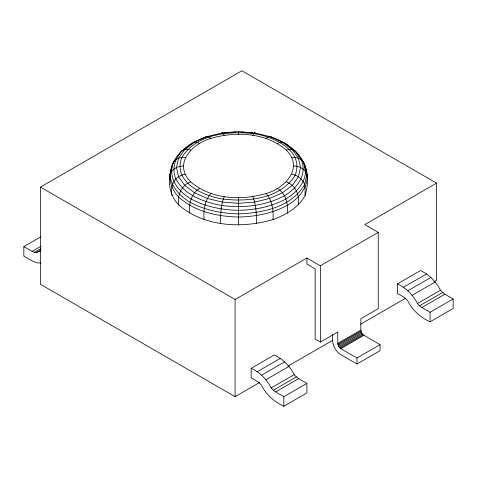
<?xml version="1.0" encoding="UTF-8"?>
<svg xmlns="http://www.w3.org/2000/svg" width="477" height="477" viewBox="0 0 477 477"><rect width="100%" height="100%" fill="white"/><g stroke="black" fill="none" stroke-linecap="round" stroke-linejoin="round"><path stroke-width="0.72" d="M172.024 166.229C176.597 151.066 192.112 142.11 206.052 136.827L207.477 136.47L209.141 137.006L210.923 138.408C235.847 131.115 265.826 132.534 286.26 150.058C304.248 168.119 284.996 188.2 266.077 193.555C241.153 200.847 211.174 199.428 190.74 181.904C172.752 163.85 192.004 143.768 210.923 138.408M174.928 160.516C170.742 165.006 170.897 171.553 169.562 177.241C168.667 187.425 171.553 197.615 178.797 205.021C204.347 226.927 241.815 228.704 272.969 219.587C285.753 214.865 298.393 207.805 305.089 195.421C306.955 188.57 308.44 181.409 306.967 174.326C305.393 155.186 287.655 142.605 270.948 136.827L269.523 136.47L267.859 137.006L266.077 138.408M224.226 196.739C220.744 205.199 220.428 214.543 220.66 223.564M179.203 154.56L180.395 152.241L192.607 142.784L207.477 136.47M252.774 135.224L254.557 132.886L270.948 136.827L271.681 137.65M177.921 156.349L178.774 155.156M210.923 193.555C204.579 200.549 203.399 210.536 204.031 219.587M205.319 137.65L206.052 136.827L222.443 132.886L238.5 131.67L255.296 133.083L253.836 132.976M199.505 188.498C191.17 193.596 188.558 204.078 189.751 213.261M259.548 382.548L235.089 396.667L40.426 284.28L40.426 187.091L241.911 70.763L436.574 183.15L436.574 280.339L433.998 281.829M40.885 263.054L36.675 262.797L32.102 260.901L23.85 256.137L23.85 246.603L40.515 236.986M23.85 246.603L32.102 251.373L41.076 246.192M32.102 251.373L34.386 252.321L40.795 248.618M34.386 252.321L36.496 252.446L40.98 249.859M40.426 187.091L235.089 299.478L306.908 258.015L320.395 265.796L378.243 232.4L378.243 308.655L360.856 318.69L360.856 330.102L361.739 333.077L363.098 334.765L380.032 344.662L380.032 350.702L356.957 364.023L340.805 354.697C334.103 350.565 331.593 342.2 332.552 334.699M436.574 183.15L364.756 224.613L378.243 232.4M251.176 368.322L274.245 354.995C283.022 359.032 289.843 366.097 294.267 374.624C297.445 378.833 302.615 380.622 306.908 383.383L306.908 392.917L283.833 406.237C274.293 401.837 266.214 394.789 261.515 385.279C258.91 381.773 254.813 380.026 251.176 377.85L251.176 368.322C259.953 372.352 266.768 379.418 271.192 387.95C274.37 392.154 279.54 393.942 283.833 396.709L306.908 383.383M397.419 283.887L420.487 270.566C429.264 274.603 436.085 281.668 440.504 290.195C443.688 294.398 448.851 296.187 453.15 298.954L453.15 308.488L430.075 321.808C420.529 317.402 412.45 310.354 407.752 300.844C405.152 297.344 401.056 295.591 397.419 293.421L397.419 283.887C406.189 287.923 413.01 294.989 417.435 303.515C420.613 307.719 425.782 309.513 430.075 312.274L453.15 298.954M257.121 371.756L280.196 358.43M403.363 287.321L426.438 274.001M261.688 375.137L284.763 361.81M407.93 290.702L431.005 277.381M306.908 258.015L306.908 264.055L315.166 268.819L315.166 339.028L320.395 342.051L337.782 332.016L337.782 343.422L338.187 345.402L339.29 347.316L340.805 348.657L356.957 357.983L380.032 344.662M287.875 366.193L332.934 340.179M360.618 324.199L405.677 298.179M265.904 379.74L288.979 366.419M412.146 295.311L435.215 281.99M337.782 343.422L360.856 330.102M337.883 344.382L360.958 331.062M338.187 345.402L361.262 332.075M338.664 346.397L361.739 333.077M339.29 347.316L362.365 333.995M340.023 348.085L363.098 334.765M271.192 387.95L294.267 374.624M417.435 303.515L440.504 290.195M340.805 348.657L363.879 335.337M273.297 390.252L296.372 376.931M419.539 305.817L442.614 292.496M275.581 391.939L298.656 378.619M421.823 307.51L444.898 294.19M190.74 181.904C181.212 185.022 177.021 195.659 178.797 205.021M277.495 143.464C285.186 138.747 290.493 149.581 296.605 152.241L297.797 154.56M36.496 252.446L40.462 250.872M185.231 174.224C174.761 175.751 169.931 185.559 171.911 195.421M286.26 150.058L289.354 149.414L292.234 149.581L294.708 150.541L301.19 159.58L303.306 161.584L305.59 171.613L306.967 174.326L304.636 184.557L305.089 187.539L305.089 195.421M183.347 165.984C177.838 166.026 171.994 168.912 170.033 174.326C170.766 186.805 180.002 196.047 190.084 202.278C204.967 210.256 221.739 213.481 238.5 213.857C262.767 213.082 291.387 207.137 304.636 184.557C302.758 178.988 297.433 175.208 291.769 174.224M223.164 132.976L221.704 133.083L222.443 132.886L224.226 135.224M224.625 132.862L229.735 132.475M231.196 132.362L235.578 132.034M291.769 157.738L295.221 157.589L298.429 158.221L301.19 159.58C307.725 174.642 297.016 188.409 284.393 195.773C265.278 205.981 242.96 208.276 221.704 205.474C204.144 202.218 184.993 195.475 175.81 178.976C171.493 169.007 174.976 158.072 182.292 150.541L184.766 149.581L194.628 142.158L196.977 142.39L199.505 143.464M185.231 157.738C181.057 157.154 176.448 158.203 173.694 161.584C166.938 177.152 178.01 191.39 191.056 198.998C205.641 206.815 222.073 209.981 238.5 210.345C254.927 209.981 271.359 206.815 285.944 198.998C295.823 192.893 304.869 183.842 305.59 171.613C302.806 167.904 298.203 166.068 293.653 165.984M241.422 132.034L245.804 132.362M247.265 132.475L252.375 132.862M190.74 150.058L187.646 149.414L184.766 149.581L178.571 158.221L176.454 167.493L178.571 176.758L184.766 185.398L194.628 192.821L207.477 198.51L222.443 202.093L238.5 203.309L254.557 202.093L269.523 198.51L282.372 192.821L292.234 185.398L298.429 176.758L300.546 167.493L298.429 158.221L292.234 149.581L282.372 142.158L269.523 136.47M286.26 181.904C295.788 185.022 299.979 195.659 298.203 205.021M277.495 188.498C285.83 193.596 288.442 204.078 287.249 213.261M266.077 193.555C272.421 200.549 273.601 210.536 272.969 219.587M298.226 155.156L299.079 156.349M302.072 160.516L304.636 164.094L304.976 166.229M252.774 196.739C256.256 205.199 256.572 214.543 256.34 223.564M430.075 312.274L430.075 321.808M356.957 357.983L356.957 364.023M320.395 265.796L320.395 342.051M305.089 168.369L305.089 166.938C311.982 183.132 300.748 197.395 287.249 205.384C272.266 213.416 255.38 216.665 238.5 217.041C217.279 216.504 194.968 211.752 178.797 197.138C171.022 189.142 167.32 177.527 171.911 166.938L171.911 168.369M283.833 396.709L283.833 406.237M238.5 131.67L238.5 134.138M238.5 197.824L238.5 224.923M235.089 299.478L235.089 396.667M181.779 157.589C172.555 182.524 203.762 196.208 223.302 199.112C248.428 201.986 280.691 198.808 295.221 175.137C304.445 150.207 273.238 136.523 253.698 133.62C228.572 130.746 196.309 133.924 181.779 157.589"/></g></svg>
